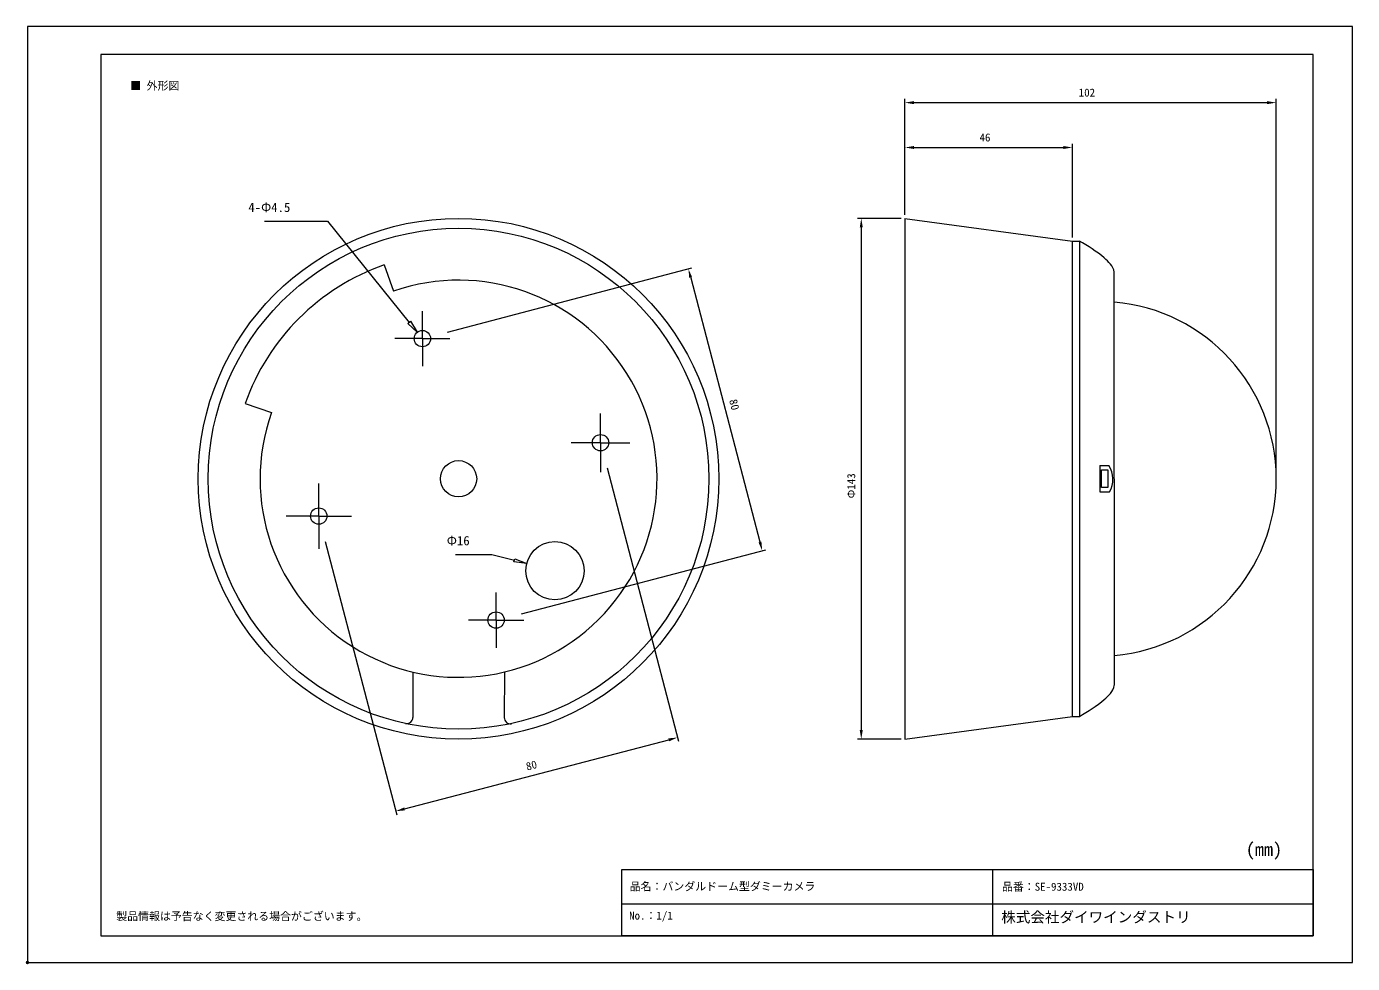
# Model space of a CAD drawing. Units: millimetres on the paper. Extents: x -182 to 182, y -129 to 128.
import ezdxf
from ezdxf.enums import TextEntityAlignment as Align

# ---------------------------------------------------------------- set-up
doc = ezdxf.new("R2010")
doc.units = ezdxf.units.MM
doc.header["$PDMODE"] = 32
doc.header["$PDSIZE"] = 0.5
doc.layers.add('0-0_0', color=7, linetype='Continuous')
for name, color, linetype, lineweight in [('0-1_外形線', 7, 'Continuous', 18), ('0-2_枠', 4, 'Continuous', 18), ('0-3_AM_5', 3, 'Continuous', 18), ('0-4_レイヤ__1', 7, 'Continuous', 18), ('0-5_AM_7', 4, 'Continuous', 18)]:
    doc.layers.add(name, color=color, linetype=linetype, lineweight=lineweight)
doc.styles.add('ＭＳ ゴシック', font='')
doc.styles.get('ＭＳ ゴシック').set_extended_font_data('MS Gothic')

msp = doc.modelspace()

# ---------------------------------------------------------------- linework, layer by layer
at = {"layer": '0-0_0'}
msp.add_point((-182, -128.5), dxfattribs=at)
for points in [[(59.057, 107.606), (61.557, 107.189), (61.557, 108.022)], [(158.557, 108.022), (158.557, 107.189), (161.057, 107.606)], [(59.057, 95.29), (61.557, 94.873), (61.557, 95.706)], [(102.557, 95.706), (102.557, 94.873), (105.057, 95.29)], [(46.64, 73.337), (47.473, 73.337), (47.057, 75.837)], [(-0.418, 61.948), (-0.188, 59.424), (0.619, 59.635)], [(19.628, -12.915), (18.822, -13.126), (19.858, -15.438)], [(47.057, -67.163), (47.473, -64.663), (46.64, -64.663)], [(-5.938, -66.948), (-5.727, -67.754), (-3.414, -66.719)], [(-80.815, -86.941), (-78.291, -86.712), (-78.502, -85.906)]]:
    msp.add_solid(points, dxfattribs=at)
at = {"layer": '0-1_外形線'}
for p, q in [((59.057, 75.837), (59.057, -67.163)), ((59.057, 75.837), (105.057, 69.597)), ((105.057, -60.922), (105.057, 69.597)), ((105.057, 69.597), (106.97, 69.597)), ((59.057, -67.163), (105.057, -60.922)), ((105.057, -60.922), (106.97, -60.922))]:
    msp.add_line(p, q, dxfattribs=at)
for radius in [71.5, 68.768, 4.981]:
    msp.add_circle((-63.568, 4.337), radius, dxfattribs=at)
at = {"layer": '0-2_枠'}
msp.add_lwpolyline([(-182, -128.5), (182, -128.5), (182, 128.5), (-182, 128.5)], close=True, dxfattribs=at)
at = {"layer": '0-3_AM_5'}
for p, q in [((59.057, 76.837), (59.057, 108.606)), ((61.557, 107.606), (158.557, 107.606)), ((161.057, 3.432), (161.057, 108.606)), ((59.057, 77.097), (59.057, 96.29)), ((61.557, 95.29), (102.557, 95.29)), ((105.057, 70.597), (105.057, 96.29)), ((58.057, 75.837), (46.057, 75.837)), ((47.057, 73.337), (47.057, -64.663)), ((-66.559, 44.618), (0.549, 62.202)), ((0.216, 59.53), (19.225, -13.02)), ((-22.77, 7.37), (-3.161, -67.687)), ((-100.171, -12.852), (-80.562, -87.908)), ((-46.283, -32.768), (20.826, -15.185)), ((-78.396, -86.309), (-5.832, -67.351)), ((58.057, -67.163), (46.057, -67.163))]:
    msp.add_line(p, q, dxfattribs=at)
at = {"layer": '0-3_AM_5', "color": 7}
for points in [[(-116.905, 75.056), (-99.61, 75.056), (-77.117, 47.281)], [(-64.417, -16.463), (-54.443, -16.463), (-48.241, -18.061)]]:
    msp.add_lwpolyline(points, dxfattribs=at)
for points in [[(-77.475, 46.991), (-76.759, 47.571), (-74.914, 44.562)], [(-48.356, -18.507), (-48.126, -17.615), (-44.852, -18.934)]]:
    msp.add_lwpolyline(points, close=True, dxfattribs=at)
at = {"layer": '0-4_レイヤ__1'}
for p, q in [((106.97, 69.597), (106.97, -60.922)), ((-84.006, 63.026), (-81.412, 55.864)), ((116.613, -52.302), (116.576, 61.071)), ((-122.192, 24.961), (-114.984, 22.5)), ((112.621, 7.996), (115.053, 7.996)), ((-76.161, -48.778), (-76.144, -61.175)), ((-50.975, -48.778), (-50.993, -61.37)), ((83.073, -102.969), (83.073, -121.157)), ((-18.725, -112.405), (171.205, -112.405))]:
    msp.add_line(p, q, dxfattribs=at)
for points in [[(-161.877, -121.157), (171.205, -121.157), (171.205, 120.865), (-161.877, 120.865)], [(113.046, 6.76), (114.782, 6.76), (114.782, 1.914), (113.046, 1.914)], [(171.205, -121.157), (-18.725, -121.157), (-18.725, -102.969), (171.205, -102.969)]]:
    msp.add_lwpolyline(points, close=True, dxfattribs=at)
msp.add_lwpolyline([(112.621, 7.996), (112.621, 0.713), (115.256, 0.713)], dxfattribs=at)
for centre, radius in [((-73.498, 42.813), 2.25), ((-24.564, 14.224), 2.25), ((-101.97, -5.921), 2.25), ((-37.105, -20.931), 8), ((-53.251, -34.464), 2.25)]:
    msp.add_circle(centre, radius, dxfattribs=at)
for centre, radius, start, end in [((84.464, 28.926), 46.482, 50.83367, 61.04105), ((-63.568, 4.337), 62.145, 109.19999, 160.61804), ((104.2, 53.69), 14.822, 40.27039, 49.52377), ((112.485, 60.445), 4.138, 8.69895, 43.06612), ((-63.568, 4.337), 54.529, 160.54452, 109.1013), ((112.373, 4.336), 48.683, 274.99227, 85.04426), ((109.365, 4.193), 6.842, 329.42656, 33.76888), ((104.2, -45.016), 14.822, 310.47623, 319.72961), ((112.485, -51.77), 4.138, 316.93388, 351.30105), ((84.464, -20.252), 46.482, 298.95895, 309.16633), ((-77.796, -61.254), 1.654, 259.28882, 2.74662), ((-49.341, -61.295), 1.654, 177.25338, 280.71118)]:
    msp.add_arc(centre, radius, start, end, dxfattribs=at)
at = {"layer": '0-5_AM_7'}
for p, q in [((-73.498, 42.813), (-73.498, 50.363)), ((-73.498, 42.813), (-81.048, 42.813)), ((-73.498, 42.813), (-65.949, 42.813)), ((-73.498, 42.813), (-73.498, 35.263)), ((-24.564, 14.224), (-24.564, 22.26)), ((-24.564, 14.224), (-32.6, 14.224)), ((-24.564, 14.224), (-16.529, 14.224)), ((-24.564, 14.224), (-24.564, 6.189)), ((-101.97, -5.921), (-101.97, 3.054)), ((-101.97, -5.921), (-110.946, -5.921)), ((-101.97, -5.921), (-92.994, -5.921)), ((-101.97, -5.921), (-101.97, -14.897)), ((-53.251, -34.464), (-53.251, -26.881)), ((-53.251, -34.464), (-60.834, -34.464)), ((-53.251, -34.464), (-45.669, -34.464)), ((-53.251, -34.464), (-53.251, -42.047))]:
    msp.add_line(p, q, dxfattribs=at)

# ---------------------------------------------------------------- texts
at = {"layer": '0-3_AM_5', "color": 7, "style": 'ＭＳ ゴシック'}
for s, height, p in [('102', 2.199, (106.807, 108.606)), ('46', 2.199, (79.557, 96.29)), ('4-Φ4.5', 2.566, (-121.31, 76.806)), ('Φ16', 2.566, (-66.81, -14.713))]:
    msp.add_text(s, height=height, dxfattribs=at).set_placement(p, align=Align.BOTTOM_LEFT)
for s, rotation, p in [('80', 284.682, (10.117, 25.686)), ('Φ143', 90, (46.057, -1.063)), ('80', 14.641, (-44.544, -76.431))]:
    msp.add_text(s, height=2.199, rotation=rotation, dxfattribs=at).set_placement(p, align=Align.BOTTOM_LEFT)
at = {"layer": '0-4_レイヤ__1', "style": 'ＭＳ ゴシック'}
for s, height, p in [('■ 外形図', 2.199, (-153.759, 110.488)), ('(mm)', 3.666, (152.692, -100.366)), ('品名：バンダルドーム型ダミーカメラ', 2.199, (-16.546, -109.358)), ('品番：SE-9333VD', 2.199, (85.709, -109.438)), ('製品情報は予告なく変更される場合がございます。', 2.199, (-157.594, -117.546)), ('No.：1/1', 2.199, (-16.701, -117.373)), ('株式会社ダイワインダストリ', 2.933, (85.517, -118.357))]:
    msp.add_text(s, height=height, dxfattribs=at).set_placement(p, align=Align.BOTTOM_LEFT)

doc.saveas('drawing.dxf')
